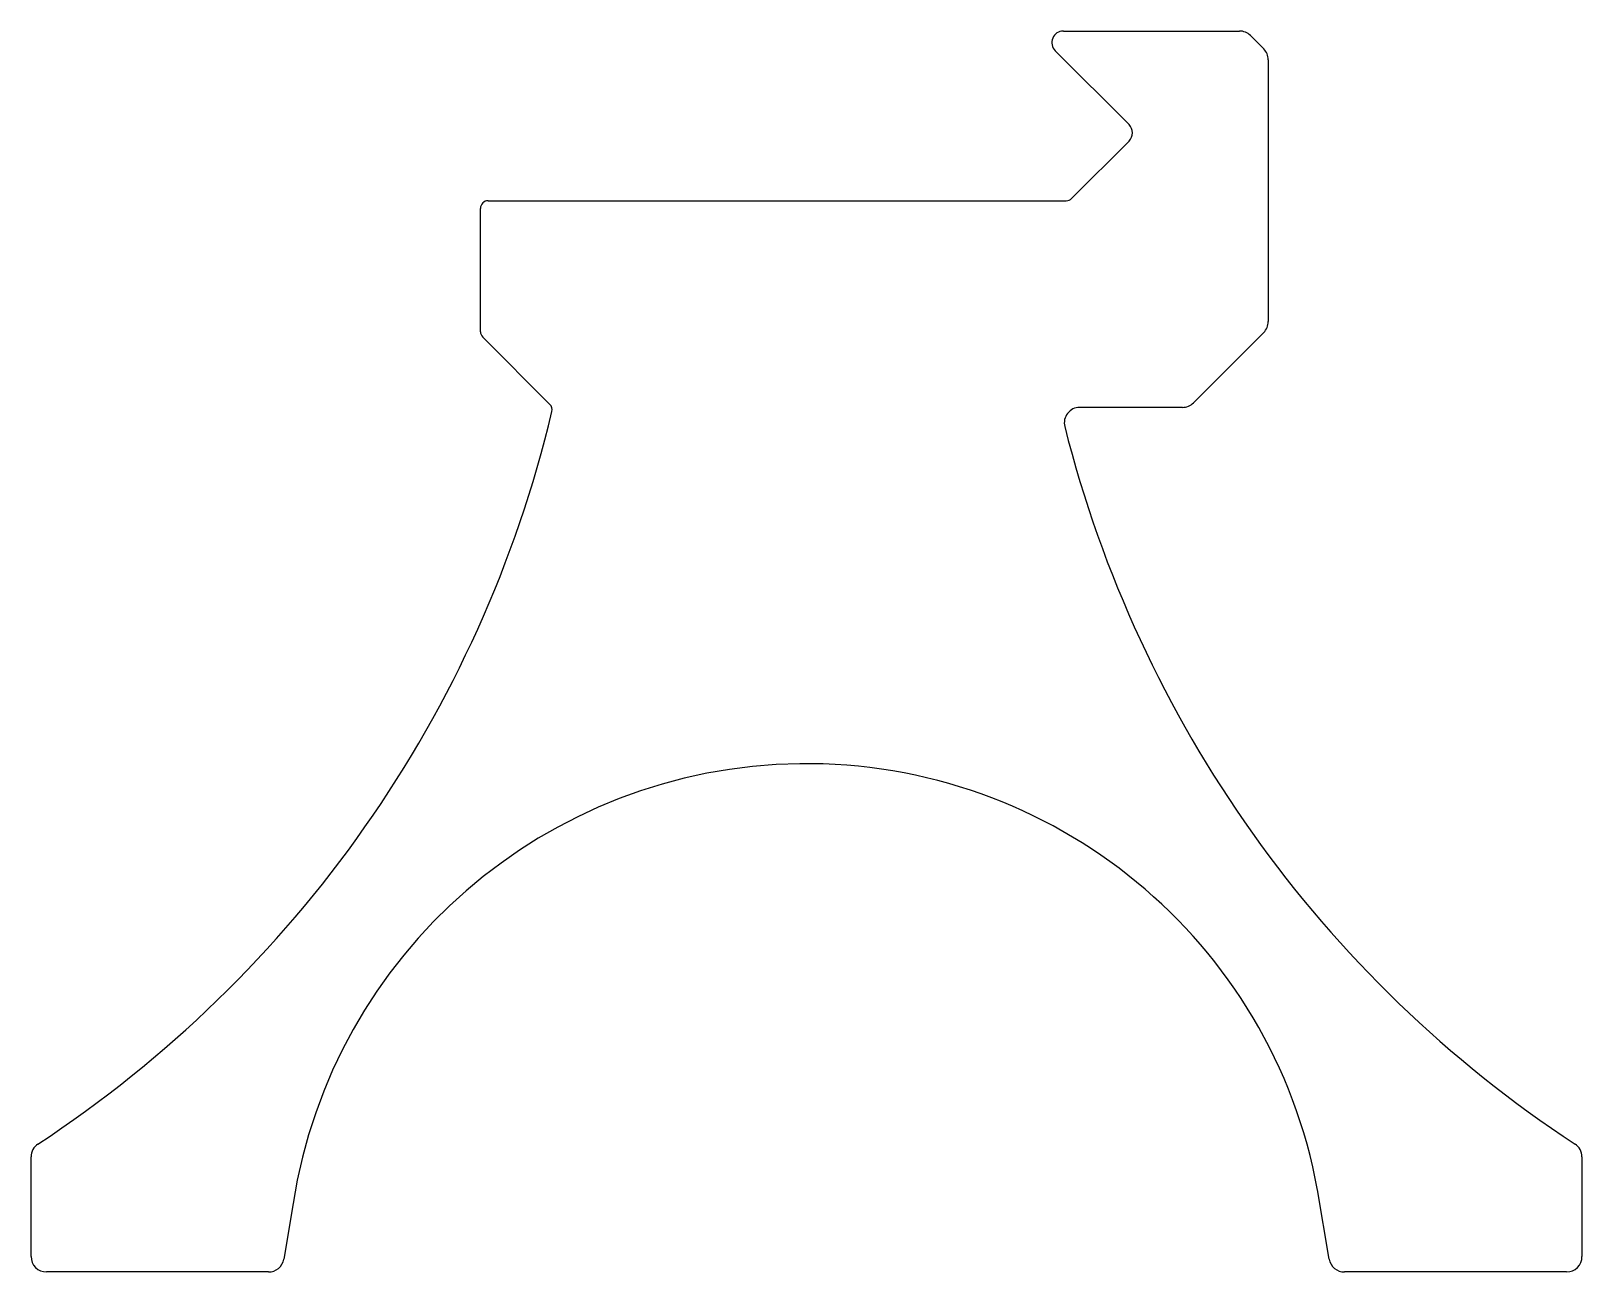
# Model space of a CAD drawing. Extents: x 3.8 to 54.9, y 3.6 to 44.5.
import ezdxf

# ---------------------------------------------------------------- set-up
doc = ezdxf.new("R2010")
doc.units = 0
doc.layers.get('0').update_dxf_attribs({"linetype": 'CONTINUOUS'})

msp = doc.modelspace()

# ---------------------------------------------------------------- linework, layer by layer
for p, q in [((37.845, 44.464), (43.649, 44.464)), ((44.008, 44.315), (44.447, 43.876)), ((40.008, 41.381), (37.575, 43.814)), ((44.596, 43.517), (44.596, 34.895)), ((38.117, 38.95), (40.008, 40.842)), ((18.891, 38.876), (37.937, 38.876)), ((18.637, 34.562), (18.637, 38.622)), ((20.924, 32.169), (18.711, 34.382)), ((44.447, 34.536), (42.128, 32.218)), ((41.769, 32.069), (38.384, 32.069)), ((3.829, 4.103), (3.829, 7.384)), ((54.934, 7.384), (54.934, 4.103)), ((46.607, 4.019), (46.221, 6.295)), ((12.466, 5.851), (12.155, 4.019)), ((11.655, 3.595), (4.337, 3.595)), ((54.426, 3.595), (47.108, 3.595))]:
    msp.add_line(p, q)
for centre, radius, start, end in [((37.845, 44.083), 0.381, 90, 225), ((43.649, 43.956), 0.508, 45, 90), ((44.088, 43.517), 0.508, 360, 45), ((39.739, 41.111), 0.381, 315, 45), ((18.891, 38.622), 0.254, 90, 180), ((37.937, 39.13), 0.254, 270, 315), ((44.088, 34.895), 0.508, 315, 0), ((18.891, 34.562), 0.254, 180, 225), ((41.769, 32.577), 0.508, 270, 315), ((-17.845, 41.19), 39.926, 303.2712, 346.5901), ((20.745, 31.989), 0.254, 346.5901, 45), ((38.384, 31.561), 0.508, 90, 194.1395), ((76.607, 41.19), 39.926, 194.1395, 236.7288), ((29.381, 3.214), 17.12, 10.3656, 171.1391), ((4.337, 7.384), 0.508, 123.2712, 180), ((54.426, 7.384), 0.508, 360, 56.7288), ((4.337, 4.103), 0.508, 180, 270), ((54.426, 4.103), 0.508, 270, 360), ((11.655, 4.103), 0.508, 270, 350.3867), ((47.108, 4.103), 0.508, 189.6133, 270)]:
    msp.add_arc(centre, radius, start, end)

doc.saveas('drawing.dxf')
